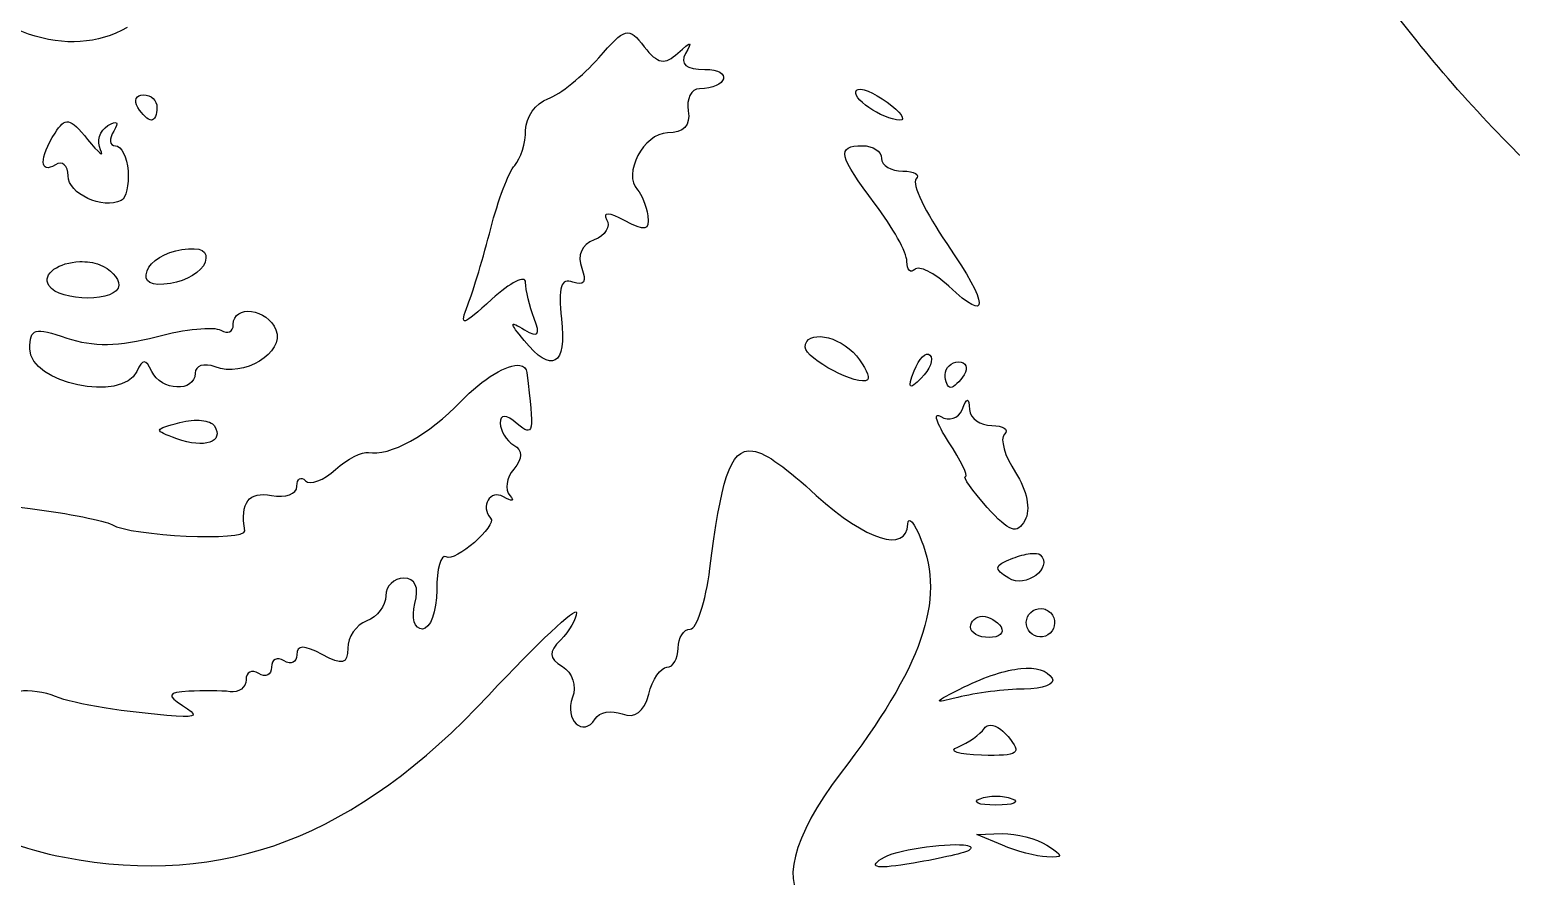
# Model space of a CAD drawing. Header units: millimetres. Extents: x 3 to 110, y 3 to 41.
# Drawn here: x 85.44 to 97.29, y 9.18 to 15.95 of the extents above; entities that cross this region are included whole.
import ezdxf

# ---------------------------------------------------------------- set-up
doc = ezdxf.new("R2010")
doc.units = ezdxf.units.MM
doc.layers.add('1', color=7, linetype='CONTINUOUS')

msp = doc.modelspace()

# ---------------------------------------------------------------- linework, layer by layer
at = {"layer": '1', "color": 7}
for points in [[(90.206392, 15.917758)], [(86.354434, 15.4258)], [(92.053313, 15.46249)], [(85.754995, 15.209276)], [(92.100859, 15.019107)], [(86.659313, 14.1897)], [(85.844397, 14.093067)], [(87.217424, 13.695157)], [(91.796483, 13.490521)], [(92.640344, 13.345826)], [(92.868758, 13.292084)], [(89.361472, 13.264178)], [(92.939561, 12.986676)], [(86.818486, 12.824412)], [(91.223899, 12.579982)], [(93.440813, 11.760913)], [(93.059972, 11.260168)], [(93.549345, 11.319078)], [(93.365883, 10.842622)], [(93.108523, 10.388905)], [(93.167975, 9.824599)], [(92.908552, 9.433924)]]:
    msp.add_lwpolyline(points, close=True, dxfattribs=at)
for points in [[(86.66553, 10.549102), (86.666033, 10.549102)], [(93.218616, 9.431342), (93.015522, 9.518675), (93.218616, 9.524358), (93.218616, 9.524358)]]:
    msp.add_lwpolyline(points, dxfattribs=at)
for points in [[(96.534159, 15.853163), (95.625845, 17.001937), (94.630378, 18.026678), (94.068166, 18.39099)], [(86.223703, 15.962718), (85.752904, 15.6983), (85.160873, 15.898814), (84.524049, 16.537874)], [(89.99245, 15.720871), (90.09823, 15.843093), (90.15755, 15.90577), (90.206392, 15.917758)], [(90.206392, 15.917758), (90.255234, 15.929749), (90.293201, 15.891051), (90.356252, 15.810271)], [(90.356252, 15.810271), (90.463963, 15.672331), (90.520478, 15.661901), (90.625994, 15.75963)], [(90.625994, 15.75963), (90.730901, 15.856798), (90.743945, 15.855972), (90.68751, 15.756013)], [(90.68751, 15.756013), (90.639488, 15.670976), (90.690579, 15.628889), (90.842, 15.628889)], [(97.714437, 14.612414), (97.405801, 14.863874), (96.874889, 15.422215), (96.534159, 15.853163)], [(89.586262, 15.393762), (89.684052, 15.428602), (89.866958, 15.575856), (89.99245, 15.720871)], [(90.842, 15.628889), (91.066922, 15.628889), (91.023239, 15.478714), (90.797047, 15.474375)], [(86.309481, 15.323997), (86.274953, 15.379877), (86.295247, 15.4258), (86.354434, 15.4258)], [(86.354434, 15.4258), (86.413595, 15.4258), (86.461934, 15.379877), (86.461934, 15.323997)], [(90.797047, 15.474375), (90.731933, 15.473121), (90.691769, 15.393145), (90.708173, 15.29661)], [(92.399547, 15.224262), (92.259106, 15.226548), (91.997407, 15.406573), (92.053313, 15.46249)], [(92.053313, 15.46249), (92.079745, 15.488898), (92.189865, 15.445625), (92.298238, 15.366372)], [(86.417484, 15.222712), (86.392825, 15.222712), (86.344036, 15.268117), (86.309481, 15.323997)], [(86.461934, 15.323997), (86.461934, 15.268117), (86.44209, 15.222712), (86.417484, 15.222712)], [(89.408515, 15.144165), (89.408515, 15.246503), (89.488472, 15.358922), (89.586262, 15.393762)], [(90.708173, 15.29661), (90.727885, 15.180706), (90.671582, 15.120911), (90.54228, 15.120911)], [(92.298238, 15.366372), (92.406558, 15.287122), (92.452146, 15.223468), (92.399547, 15.224262)], [(85.646992, 15.120392), (85.68824, 15.18563), (85.7179, 15.216523), (85.754995, 15.209276)], [(85.754995, 15.209276), (85.792063, 15.202029), (85.836513, 15.156804), (85.906918, 15.069751)], [(86.010793, 14.987069), (85.9778, 15.053056), (86.004258, 15.1399), (86.06969, 15.180336)], [(86.06969, 15.180336), (86.143984, 15.226252), (86.161473, 15.20967), (86.116203, 15.136413)], [(85.649558, 14.866662), (85.521844, 14.787838), (85.520627, 14.920502), (85.646992, 15.120392)], [(85.906918, 15.069751), (85.997114, 14.958263), (86.043787, 14.921079), (86.010793, 14.987069)], [(86.116203, 15.136413), (86.076357, 15.071899), (86.082363, 15.019107), (86.129644, 15.019107)], [(89.321176, 14.862011), (89.369331, 14.915097), (89.408515, 15.041827), (89.408515, 15.144165)], [(90.54228, 15.120911), (90.353897, 15.120911), (90.179642, 14.790044), (90.303018, 14.666675)], [(86.129644, 15.019107), (86.176951, 15.019107), (86.22246, 14.928744), (86.230926, 14.818085)], [(92.202644, 14.552986), (91.90856, 14.938568), (91.89078, 15.019107), (92.100859, 15.019107)], [(92.100859, 15.019107), (92.184679, 15.019107), (92.253285, 14.973702), (92.253285, 14.917822)], [(85.750867, 14.778813), (85.750867, 14.861834), (85.705438, 14.901198), (85.649558, 14.866662)], [(86.230926, 14.818085), (86.239261, 14.707426), (86.214999, 14.601135), (86.17666, 14.581926)], [(89.129962, 14.358684), (89.186901, 14.582201), (89.273022, 14.808925), (89.321176, 14.862011)], [(92.253285, 14.917822), (92.253285, 14.861942), (92.329644, 14.816018), (92.422777, 14.816018)], [(92.422777, 14.816018), (92.515963, 14.816018), (92.563244, 14.787504), (92.528213, 14.752458)], [(86.17666, 14.581926), (86.02778, 14.507364), (85.750867, 14.635374), (85.750867, 14.778813)], [(92.528213, 14.752458), (92.493156, 14.717408), (92.604413, 14.485522), (92.775228, 14.237243)], [(90.303018, 14.666675), (90.335799, 14.633882), (90.372259, 14.5404), (90.384165, 14.458935)], [(90.199671, 14.42121), (90.077831, 14.486377), (90.01912, 14.490179), (90.056003, 14.430513)], [(90.384165, 14.458935), (90.401522, 14.340647), (90.364401, 14.333051), (90.199671, 14.42121)], [(92.456379, 14.094617), (92.456379, 14.163538), (92.342344, 14.369828), (92.202644, 14.552986)], [(88.94703, 13.749418), (88.99058, 13.861178), (89.073024, 14.135164), (89.129962, 14.358684)], [(90.056003, 14.430513), (90.090372, 14.374914), (90.045578, 14.301481), (89.956281, 14.267215)], [(86.659313, 14.1897), (86.816925, 14.212769), (86.876747, 14.180001), (86.846399, 14.087899)], [(89.956281, 14.267215), (89.856401, 14.229361), (89.818566, 14.140855), (89.856534, 14.041907)], [(92.775228, 14.237243), (93.114529, 13.744161), (93.121303, 13.588221), (92.790204, 13.896696)], [(85.844397, 14.093067), (85.898266, 14.094897), (85.954226, 14.087783), (86.005105, 14.068262)], [(86.382347, 14.020203), (86.406927, 14.094755), (86.531731, 14.171021), (86.659313, 14.1897)], [(92.518397, 14.031054), (92.484504, 13.997166), (92.456379, 14.025696), (92.456379, 14.094617)], [(85.597885, 13.902382), (85.538301, 13.99883), (85.682737, 14.087571), (85.844397, 14.093067)], [(86.005105, 14.068262), (86.088925, 14.036096), (86.157558, 13.962598), (86.157558, 13.904964)], [(86.569937, 13.918399), (86.412325, 13.89533), (86.352, 13.928102), (86.382347, 14.020203)], [(86.846399, 14.087899), (86.82182, 14.013348), (86.697519, 13.937079), (86.569937, 13.918399)], [(89.408515, 13.927702), (89.408515, 13.988755), (89.286913, 13.927779), (89.138244, 13.79231)], [(89.856534, 14.041907), (89.897888, 13.934206), (89.873943, 13.896317), (89.78679, 13.929769)], [(92.790204, 13.896696), (92.674475, 14.0045), (92.552291, 14.064941), (92.518397, 14.031054)], [(86.157558, 13.904964), (86.157558, 13.770053), (85.681096, 13.767748), (85.597885, 13.902382)], [(89.476725, 13.639349), (89.439286, 13.736906), (89.408515, 13.866652), (89.408515, 13.927702)], [(89.78679, 13.929769), (89.690376, 13.966749), (89.665955, 13.887806), (89.695323, 13.636248)], [(89.138244, 13.79231), (88.898955, 13.574219), (88.876915, 13.569499), (88.94703, 13.749418)], [(87.071692, 13.590772), (87.071692, 13.67248), (87.14043, 13.704926), (87.217424, 13.695157)], [(87.217424, 13.695157), (87.294418, 13.685389), (87.379825, 13.633772), (87.412766, 13.54788)], [(89.395577, 13.464166), (89.276488, 13.610901), (89.277097, 13.623151), (89.400234, 13.548915)], [(89.695323, 13.636248), (89.738953, 13.262638), (89.616213, 13.192193), (89.395577, 13.464166)], [(89.400234, 13.548915), (89.509824, 13.482851), (89.528424, 13.504613), (89.476725, 13.639349)], [(85.445962, 13.395951), (85.445962, 13.562059), (85.483691, 13.572989), (85.741025, 13.483285)], [(86.454684, 13.493103), (86.684871, 13.555082), (86.91789, 13.578519), (86.972473, 13.544779)], [(87.412766, 13.54788), (87.482748, 13.36554), (87.153369, 13.165235), (86.926489, 13.252293)], [(86.972473, 13.544779), (87.027057, 13.511042), (87.071692, 13.531592), (87.071692, 13.590772)], [(91.643501, 13.409389), (91.643501, 13.480652), (91.711552, 13.504822), (91.796483, 13.490521)], [(86.3012, 13.216119), (86.184175, 12.965334), (85.445962, 13.120536), (85.445962, 13.395951)], [(85.741025, 13.483285), (85.944939, 13.412207), (86.165469, 13.415221), (86.454684, 13.493103)], [(92.140626, 13.149974), (92.075009, 13.091186), (91.643501, 13.316357), (91.643501, 13.409389)], [(91.796483, 13.490521), (91.881387, 13.47622), (91.983516, 13.423502), (92.052282, 13.340659)], [(86.419548, 13.216119), (86.372134, 13.317719), (86.348613, 13.317719), (86.3012, 13.216119)], [(86.926489, 13.252293), (86.838621, 13.286009), (86.766813, 13.262993), (86.766813, 13.201133)], [(88.891229, 12.975822), (89.067944, 13.162708), (89.266143, 13.277077), (89.361472, 13.264178)], [(92.052282, 13.340659), (92.122925, 13.255489), (92.162586, 13.169606), (92.140626, 13.149974)], [(92.513741, 13.220252), (92.551894, 13.32045), (92.609044, 13.377108), (92.640344, 13.345826)], [(92.640344, 13.345826), (92.671617, 13.314544), (92.64, 13.232328), (92.570573, 13.163409)], [(92.761258, 13.19028), (92.761258, 13.24616), (92.809571, 13.292084), (92.868758, 13.292084)], [(92.868758, 13.292084), (92.92784, 13.292084), (92.948265, 13.24616), (92.913711, 13.19028)], [(86.766813, 13.201133), (86.766813, 13.047157), (86.492837, 13.059079), (86.419548, 13.216119)], [(89.417802, 13.206817), (89.479212, 12.719439), (89.473338, 12.688493), (89.341338, 12.798057)], [(89.361472, 13.264178), (89.393275, 13.259879), (89.413437, 13.241371), (89.417802, 13.206817)], [(92.570573, 13.163409), (92.470217, 13.063815), (92.458602, 13.075454), (92.513741, 13.220252)], [(92.806237, 13.088995), (92.781525, 13.088995), (92.761258, 13.1344), (92.761258, 13.19028)], [(92.913711, 13.19028), (92.879183, 13.1344), (92.830844, 13.088995), (92.806237, 13.088995)], [(88.152249, 12.569129), (88.313327, 12.532225), (88.643394, 12.71375), (88.891229, 12.975822)], [(92.727153, 12.855935), (92.792241, 12.815837), (92.868864, 12.840512), (92.897174, 12.910711)], [(92.897174, 12.910711), (92.917653, 12.961374), (92.930591, 12.986594), (92.939561, 12.986676)], [(92.939561, 12.986676), (92.948504, 12.986758), (92.953425, 12.961691), (92.9566, 12.911227)], [(92.9566, 12.911227), (92.961018, 12.841377), (93.040711, 12.784103), (93.133844, 12.784103)], [(86.620049, 12.678167), (86.432036, 12.746479), (86.4332, 12.752906), (86.645369, 12.808392)], [(86.645369, 12.808392), (86.706726, 12.824433), (86.768533, 12.829254), (86.818486, 12.824412)], [(86.818486, 12.824412), (86.868439, 12.81957), (86.906354, 12.804907), (86.9208, 12.781521)], [(89.341338, 12.798057), (89.248416, 12.875167), (89.205924, 12.876913), (89.205924, 12.802708)], [(89.205924, 12.802708), (89.205924, 12.743286), (89.25429, 12.664768), (89.312895, 12.628557)], [(92.789172, 12.653362), (92.690085, 12.80487), (92.662092, 12.89603), (92.727153, 12.855935)], [(86.9208, 12.781521), (87.000704, 12.652261), (86.841769, 12.597649), (86.620049, 12.678167)], [(93.133844, 12.784103), (93.226898, 12.784103), (93.272591, 12.75334), (93.235153, 12.715891)], [(93.235153, 12.715891), (93.197688, 12.678442), (93.237402, 12.540348), (93.323497, 12.408935)], [(83.763902, 12.645612), (84.116882, 12.414332), (84.786806, 12.205471), (85.446993, 12.121095)], [(87.88973, 12.432705), (87.985059, 12.51898), (88.103327, 12.580321), (88.152249, 12.569129)], [(89.312895, 12.628557), (89.385814, 12.582941), (89.386105, 12.523486), (89.312895, 12.435287)], [(90.88129, 11.641022), (90.970322, 12.327814), (91.034563, 12.606412), (91.223899, 12.579982)], [(91.223899, 12.579982), (91.337484, 12.564126), (91.495784, 12.43878), (91.731872, 12.225484)], [(92.923527, 12.377928), (92.94853, 12.377928), (92.888232, 12.501854), (92.789172, 12.653362)], [(89.312895, 12.435287), (89.254793, 12.365271), (89.240981, 12.270693), (89.282415, 12.224965)], [(87.580723, 12.298863), (87.580723, 12.360857), (87.611018, 12.38068), (87.648403, 12.343305)], [(87.648403, 12.343305), (87.685762, 12.30593), (87.7944, 12.346432), (87.88973, 12.432705)], [(93.098707, 12.130398), (92.977422, 12.266544), (92.898656, 12.377928), (92.923527, 12.377928)], [(93.323497, 12.408935), (93.415519, 12.268341), (93.446819, 12.111088), (93.399485, 12.026528)], [(87.163158, 11.94333), (87.126222, 12.169757), (87.195093, 12.260636), (87.377629, 12.225484)], [(87.377629, 12.225484), (87.489389, 12.20396), (87.580723, 12.236879), (87.580723, 12.298863)], [(89.230742, 12.215146), (89.125703, 12.275651), (89.043629, 12.138822), (89.12893, 12.045131)], [(89.282415, 12.224965), (89.323822, 12.17924), (89.300592, 12.174948), (89.230742, 12.215146)], [(91.731872, 12.225484), (92.130572, 11.865283), (92.451458, 11.76471), (92.4631, 11.996556)], [(85.446993, 12.121095), (85.754333, 12.081815), (86.048205, 12.024033), (86.100196, 11.992939)], [(93.399485, 12.026528), (93.33498, 11.911273), (93.275528, 11.931873), (93.098707, 12.130398)], [(86.100196, 11.992939), (86.254104, 11.900943), (87.177181, 11.857859), (87.163158, 11.94333)], [(89.12893, 12.045131), (89.182958, 11.9858), (88.84543, 11.690441), (88.77341, 11.734039)], [(92.4631, 11.996556), (92.466645, 12.066406), (92.515275, 12.009131), (92.571102, 11.869432)], [(92.571102, 11.869432), (92.763983, 11.386755), (92.579939, 10.857267), (91.923086, 10.002365)], [(88.77341, 11.734039), (88.7315, 11.75941), (88.697449, 11.640395), (88.697449, 11.469456)], [(93.521934, 11.752126), (93.627582, 11.646483), (93.404592, 11.480918), (93.269258, 11.564542)], [(93.301801, 11.724221), (93.35112, 11.743143), (93.400888, 11.755851), (93.440813, 11.760913)], [(93.440813, 11.760913), (93.480739, 11.765974), (93.51069, 11.763371), (93.521934, 11.752126)], [(90.723149, 11.158365), (90.775616, 11.158365), (90.846868, 11.375593), (90.88129, 11.641022)], [(93.269258, 11.564542), (93.145856, 11.640821), (93.151121, 11.666393), (93.301801, 11.724221)], [(88.433897, 11.565058), (88.35529, 11.565058), (88.290758, 11.501309), (88.290758, 11.423466)], [(88.523803, 11.361453), (88.558331, 11.49352), (88.526766, 11.565058), (88.433897, 11.565058)], [(88.290758, 11.423466), (88.290758, 11.345626), (88.222125, 11.255641), (88.138305, 11.223479)], [(88.697449, 11.469456), (88.697449, 11.29852), (88.646172, 11.158365), (88.583757, 11.158365)], [(88.583757, 11.158365), (88.520284, 11.158365), (88.49409, 11.247847), (88.523803, 11.361453)], [(89.113426, 10.631265), (89.499161, 11.044298), (89.815206, 11.341022), (89.815206, 11.290656)], [(89.815206, 11.290656), (89.815206, 11.240293), (89.758506, 11.142485), (89.689106, 11.0731)], [(92.964352, 11.17542), (92.964352, 11.221986), (93.007373, 11.260168), (93.059972, 11.260168)], [(93.059972, 11.260168), (93.112545, 11.260168), (93.179485, 11.221986), (93.208271, 11.17542)], [(93.42687, 11.149581), (93.394167, 11.20251), (93.411153, 11.272929), (93.46407, 11.305642)], [(93.46407, 11.305642), (93.490528, 11.321999), (93.521114, 11.325743), (93.549345, 11.319078)], [(93.549345, 11.319078), (93.57755, 11.312416), (93.603241, 11.295419), (93.619618, 11.268953)], [(93.619618, 11.268953), (93.652321, 11.216023), (93.635864, 11.145604), (93.582921, 11.112891)], [(88.138305, 11.223479), (88.054485, 11.191313), (87.986382, 11.09346), (87.986382, 11.00592)], [(90.628058, 11.00592), (90.628058, 11.08974), (90.670682, 11.158365), (90.723149, 11.158365)], [(93.112677, 11.090669), (93.031318, 11.090669), (92.964352, 11.128853), (92.964352, 11.17542)], [(93.208271, 11.17542), (93.237031, 11.128853), (93.194037, 11.090669), (93.112677, 11.090669)], [(93.582921, 11.112891), (93.530004, 11.080178), (93.459572, 11.096651), (93.42687, 11.149581)], [(87.782759, 10.955276), (87.637106, 11.033267), (87.579691, 11.032381), (87.579691, 10.952694)], [(89.689106, 11.0731), (89.588643, 10.972633), (89.591316, 10.929056), (89.703578, 10.859677)], [(87.47788, 10.904635), (87.422, 10.939171), (87.376597, 10.915951), (87.376597, 10.853475)], [(87.579691, 10.952694), (87.579691, 10.891535), (87.53376, 10.870099), (87.47788, 10.904635)], [(87.986382, 11.00592), (87.986382, 10.87824), (87.945768, 10.868038), (87.782759, 10.955276)], [(90.538152, 10.853475), (90.587524, 10.853475), (90.628058, 10.9221), (90.628058, 11.00592)], [(83.594912, 10.820918), (84.643667, 9.750773), (85.058982, 9.460946), (85.721922, 9.335224)], [(87.274786, 10.802831), (87.218906, 10.837367), (87.173503, 10.815367), (87.173503, 10.753741)], [(87.376597, 10.853475), (87.376597, 10.791007), (87.330666, 10.768295), (87.274786, 10.802831)], [(89.703578, 10.859677), (89.780704, 10.811764), (89.817323, 10.700853), (89.783668, 10.613181)], [(90.391917, 10.637467), (90.423059, 10.756484), (90.488781, 10.853475), (90.538152, 10.853475)], [(92.913711, 10.695863), (93.087621, 10.780831), (93.243619, 10.830218), (93.365883, 10.842622)], [(93.365883, 10.842622), (93.488147, 10.855026), (93.576835, 10.830012), (93.615994, 10.766658)], [(85.650087, 10.619899), (85.566267, 10.654257), (85.437416, 10.672839), (85.363809, 10.660721)], [(86.716172, 10.66124), (86.546759, 10.649905), (86.538478, 10.631218), (86.66553, 10.549102)], [(87.046371, 10.658139), (86.976521, 10.667214), (86.827931, 10.668727), (86.716172, 10.66124)], [(87.173503, 10.753741), (87.173503, 10.692114), (87.116221, 10.649064), (87.046371, 10.658139)], [(92.86307, 10.612146), (92.653494, 10.558235), (92.662198, 10.572975), (92.913711, 10.695863)], [(93.393268, 10.678808), (93.241291, 10.678086), (93.00277, 10.648079), (92.86307, 10.612146)], [(93.615994, 10.766658), (93.645521, 10.718884), (93.545218, 10.679602), (93.393268, 10.678808)], [(86.615392, 10.463834), (86.219787, 10.490441), (85.800529, 10.558243), (85.650087, 10.619899)], [(85.721922, 9.335224), (87.001471, 9.092562), (88.051152, 9.493767), (89.113426, 10.631265)], [(86.666033, 10.549102), (86.791154, 10.46825), (86.782238, 10.452616), (86.615392, 10.463834)], [(89.783668, 10.613181), (89.715061, 10.434328), (89.868519, 10.28741), (89.963505, 10.441096)], [(90.180039, 10.480371), (90.282115, 10.441197), (90.354691, 10.49514), (90.391917, 10.637467)], [(89.963505, 10.441096), (89.99708, 10.495439), (90.094685, 10.513126), (90.180039, 10.480371)], [(92.86307, 10.216306), (92.94689, 10.248212), (93.042087, 10.315504), (93.074948, 10.36565)], [(93.074948, 10.36565), (93.083176, 10.378186), (93.094765, 10.385989), (93.108523, 10.388905)], [(93.108523, 10.388905), (93.149851, 10.397649), (93.211287, 10.364351), (93.265104, 10.299505)], [(93.053252, 10.150677), (92.865663, 10.155087), (92.77925, 10.184398), (92.86307, 10.216306)], [(93.265104, 10.299505), (93.37861, 10.162726), (93.351331, 10.143692), (93.053252, 10.150677)], [(91.923086, 10.002365), (91.539229, 9.50275), (91.434692, 9.085227), (91.669351, 8.990541)], [(93.167975, 9.752252), (93.028275, 9.752252), (92.970993, 9.775225), (93.040843, 9.803411)], [(93.040843, 9.803411), (93.075768, 9.817503), (93.121938, 9.824599), (93.167975, 9.824599)], [(93.167975, 9.824599), (93.214013, 9.824599), (93.259653, 9.817503), (93.294578, 9.803411)], [(93.294578, 9.803411), (93.364428, 9.775236), (93.307675, 9.752252), (93.167975, 9.752252)], [(93.218616, 9.524358), (93.330376, 9.52743), (93.490317, 9.48551), (93.574137, 9.431342)], [(92.253285, 9.324371), (92.356102, 9.394393), (92.757369, 9.448873), (92.908552, 9.433924)], [(92.956097, 9.394133), (92.932814, 9.373607), (92.731069, 9.326141), (92.50755, 9.288715)], [(92.908552, 9.433924), (92.958928, 9.428942), (92.981576, 9.416607), (92.956097, 9.394133)], [(93.574137, 9.338325), (93.490317, 9.341397), (93.330376, 9.383317), (93.218616, 9.431342)], [(93.574137, 9.431342), (93.709603, 9.34381), (93.709603, 9.333351), (93.574137, 9.338325)], [(92.50755, 9.288715), (92.216376, 9.239958), (92.144092, 9.249988), (92.253285, 9.324371)]]:
    msp.add_open_spline(points, degree=3, dxfattribs=at)

doc.saveas('drawing.dxf')
